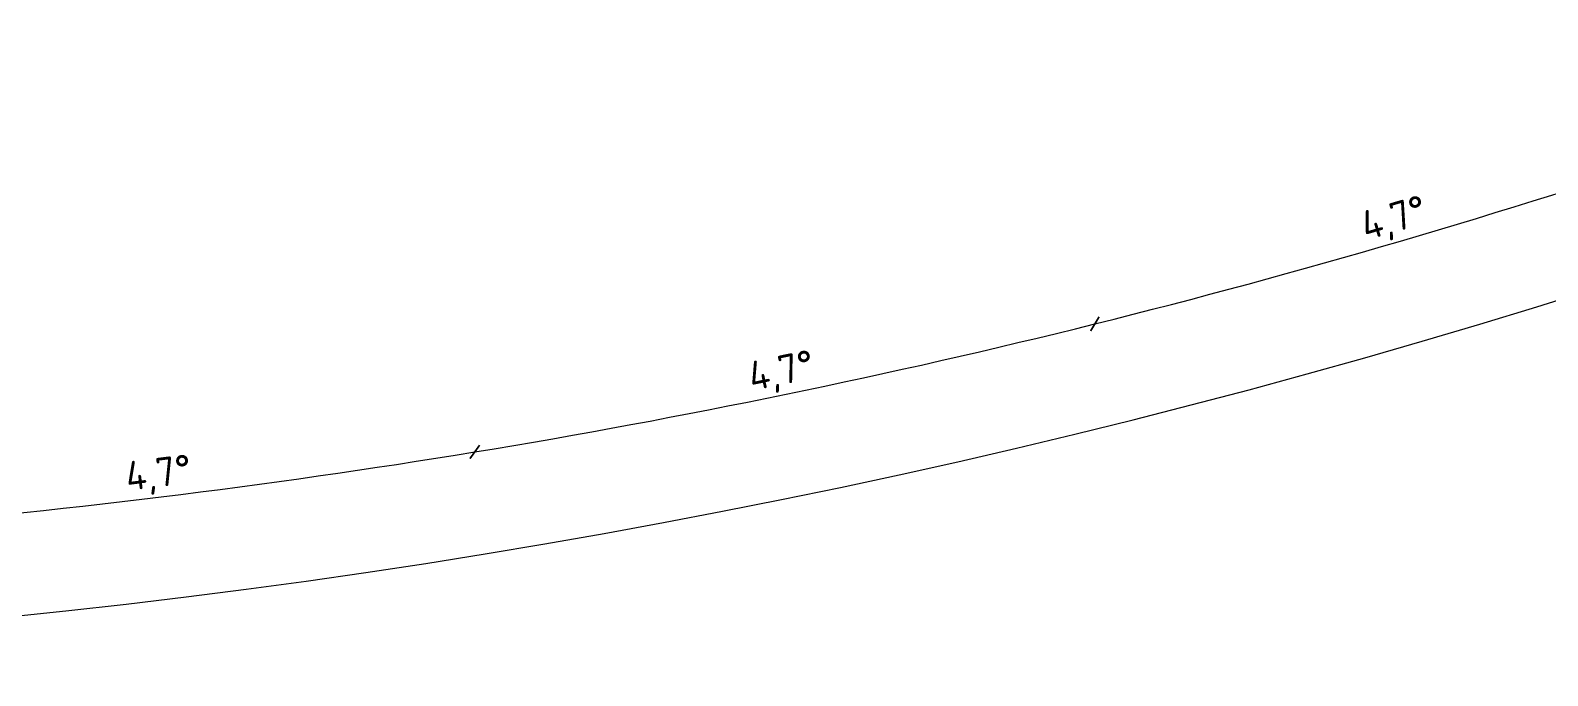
# Model space of a CAD drawing. Header units: millimetres. Extents: x -500444 to 437433, y -1435259 to 1593622.
# Drawn here: x -68081 to -47301, y -1394009 to -1385168 of the extents above; entities that cross this region are included whole.
import ezdxf

# ---------------------------------------------------------------- set-up
doc = ezdxf.new("R2010")
doc.units = ezdxf.units.MM
doc.layers.add('A-ANNO-DIMS', color=7, linetype='Continuous', lineweight=9)
doc.layers.add('Вставка', color=252, linetype='Continuous')
doc.styles.add('GOST 2.304', font='')
doc.styles.get('GOST 2.304').set_extended_font_data('GOST Common')
doc.linetypes.add('Truba', pattern='A,3e-05,[4,MSH_7,S=1,R=0,X=0,Y=0],-3.022072', length=3.022102)
doc.dimstyles.new('М-200', dxfattribs={"dimtxt": 400, "dimasz": 160, "dimexe": 200, "dimexo": 400, "dimgap": 50, "dimtad": 1, "dimdec": 0, "dimzin": 0, "dimdsep": 46, "dimtxsty": 'GOST 2.304', "dimblk": 'ARCHTICK', "dimcen": 180, "dimdle": 200, "dimadec": 0, "dimazin": 0, "dimtfac": 1, "dimtdec": 0, "dimtmove": 1, "dimatfit": 0, "dimfxl": 1, "dimtolj": 1, "dimtzin": 0, "dimarcsym": 0})

# ---------------------------------------------------------------- blocks, each defined once
blk = doc.blocks.new('_ArchTick')
at = {"color": 0, "linetype": 'ByBlock', "const_width": 0.15}
blk.add_lwpolyline([(-0.5, -0.5), (0.5, 0.5)], dxfattribs=at)
blk = doc.blocks.new('*D41')
at = {"layer": 'A-ANNO-DIMS', "color": 0, "lineweight": -2, "transparency": 16777216}
blk.add_arc((-165703.7676731799, -113309.3101140604), 107894.1889250758, 269.9999981265246, 325.9999989582677, dxfattribs=at)
at = {"layer": 'Defpoints', "color": 0, "lineweight": 30, "transparency": 16777216}
for p in [(-165703.7676731799, -113309.3091635258), (-165703.7668851693, -113309.3106455803), (-75741.26265267245, -173989.7883267059), (-131170.9544618714, -215527.9034105485), (-165703.7712240207, -221903.312837654)]:
    blk.add_point(p, dxfattribs=at)
at = {"layer": 'A-ANNO-DIMS', "color": 0, "lineweight": -2, "transparency": 16777216, "xscale": 160, "yscale": 160, "zscale": 160}
for p, rotation in [((-76255.43229090606, -173642.9765130139), 55.99999895826774), ((-165703.771201138, -221203.4990391362), 179.9999981265246)]:
    blk.add_blockref('_ArchTick', p, dxfattribs=dict(at, rotation=rotation))
at = {"layer": 'A-ANNO-DIMS', "color": 0, "transparency": 16777216, "insert": (-114299.5111252726, -207821.9792714138), "char_height": 400, "attachment_point": 5, "rotation": 28.54121534937681, "style": 'GOST 2.304'}
blk.add_mtext('\\A1;56,0%%D', dxfattribs=at)
blk = doc.blocks.new('*D42')
at = {"layer": 'A-ANNO-DIMS', "color": 0, "lineweight": -2, "transparency": 16777216}
blk.add_arc((-165703.7676673827, -113309.309234551), 106494.1675468367, 274.6664974859518, 279.3333315322774, dxfattribs=at)
at = {"layer": 'Defpoints', "color": 0, "lineweight": 30, "transparency": 16777216}
for p in [(-165703.7676731802, -113309.3091635258), (-165703.7676673823, -113309.3092345536), (-154161.6142851087, -219176.1426470688), (-148205.7155505577, -219775.1448842584), (-156925.9569874633, -220845.8426922096)]:
    blk.add_point(p, dxfattribs=at)
at = {"layer": 'A-ANNO-DIMS', "color": 0, "lineweight": -2, "transparency": 16777216, "xscale": 160, "yscale": 160, "zscale": 160}
for p, rotation in [((-148432.7680550391, -218393.6577070241), 9.333331532277462), ((-157039.8567452821, -219450.4622762795), 184.6664974859518)]:
    blk.add_blockref('_ArchTick', p, dxfattribs=dict(at, rotation=rotation))
at = {"layer": 'A-ANNO-DIMS', "color": 0, "transparency": 16777216, "insert": (-152760.8927873505, -218721.8663335816), "char_height": 400, "attachment_point": 5, "rotation": 6.999914509114581, "style": 'GOST 2.304'}
blk.add_mtext('\\A1;4,7%%D', dxfattribs=at)
blk = doc.blocks.new('*D43')
at = {"layer": 'A-ANNO-DIMS', "color": 0, "lineweight": -2, "transparency": 16777216}
blk.add_arc((-165703.7676673823, -113309.3092345535), 106494.165921357, 279.3333315322774, 283.9999872122168, dxfattribs=at)
at = {"layer": 'Defpoints', "color": 0, "lineweight": 30, "transparency": 16777216}
for p in [(-165703.7676673823, -113309.3092345535), (-165703.7676673823, -113309.3092345535), (-145586.4958808469, -217886.0884503631), (-139432.523621024, -218677.614141094), (-148205.7155505578, -219775.1448842584)]:
    blk.add_point(p, dxfattribs=at)
at = {"layer": 'A-ANNO-DIMS', "color": 0, "lineweight": -2, "transparency": 16777216, "xscale": 160, "yscale": 160, "zscale": 160}
for p, rotation in [((-139940.5202396801, -216640.1490514471), 13.99998721221672), ((-148432.7683186556, -218393.6561030657), 189.3333315322774)]:
    blk.add_blockref('_ArchTick', p, dxfattribs=dict(at, rotation=rotation))
at = {"layer": 'A-ANNO-DIMS', "color": 0, "transparency": 16777216, "insert": (-144227.432304907, -217319.3658562553), "char_height": 400, "attachment_point": 5, "rotation": 11.666659372247116, "style": 'GOST 2.304'}
blk.add_mtext('\\A1;4,7%%D', dxfattribs=at)
blk = doc.blocks.new('*D44')
at = {"layer": 'A-ANNO-DIMS', "color": 0, "lineweight": -2, "transparency": 16777216}
blk.add_arc((-165703.767650141, -113309.3093037047), 106494.1439250845, 283.9999872122168, 288.6666649435874, dxfattribs=at)
at = {"layer": 'Defpoints', "color": 0, "lineweight": 30, "transparency": 16777216}
for p in [(-165703.7676673823, -113309.3092345535), (-165703.767650141, -113309.3093037045), (-131170.954710008, -215527.9025438429), (-137144.9711236218, -215902.6708398855), (-139432.523621024, -218677.614141094)]:
    blk.add_point(p, dxfattribs=at)
at = {"layer": 'A-ANNO-DIMS', "color": 0, "lineweight": -2, "transparency": 16777216, "xscale": 160, "yscale": 160, "zscale": 160}
for p, rotation in [((-131619.055648494, -214201.504730811), 18.66666494358746), ((-139940.525543814, -216640.1277777079), 193.9999872122168)]:
    blk.add_blockref('_ArchTick', p, dxfattribs=dict(at, rotation=rotation))
at = {"layer": 'A-ANNO-DIMS', "color": 0, "transparency": 16777216, "insert": (-135836.5145014632, -215227.2536325267), "char_height": 400, "attachment_point": 5, "rotation": 16.333326077902083, "style": 'GOST 2.304'}
blk.add_mtext('\\A1;4,7%%D', dxfattribs=at)
blk = doc.blocks.new('Оси200')
at = {"layer": 'A-ANNO-DIMS', "color": 253}
dim = blk.add_angular_dim_2l(base=(-131170.9544618714, -215527.9034105485), line1=((-165703.7668851693, -113309.3106455803), (-75741.26265267248, -173989.7883267059)), line2=((-165703.7676731799, -113309.3091635258), (-165703.7712240207, -221903.312837654)), text='56,0%%D', dimstyle='М-200', override={"dimadec": 2, "dimtmove": 2}, dxfattribs=at)
dim.commit()
dim.dimension.update_dxf_attribs({"geometry": '*D41', "text_midpoint": (-114299.5111252726, -207821.9792714138), "dimtype": 130})
for base, line1, line2, picture, middle in [((-154161.6142851087, -219176.1426470688), ((-165703.7676673823, -113309.3092345535), (-148205.7155505577, -219775.1448842584)), ((-165703.7676731802, -113309.3091635258), (-156925.9569874633, -220845.8426922096)), '*D42', (-152760.8927873505, -218721.8663335817)), ((-145586.4958808469, -217886.0884503631), ((-165703.7676673823, -113309.3092345535), (-139432.523621024, -218677.614141094)), ((-165703.7676673823, -113309.3092345535), (-148205.7155505577, -219775.1448842584)), '*D43', (-144227.432304907, -217319.3658562553)), ((-137144.9711236218, -215902.6708398855), ((-165703.767650141, -113309.3093037045), (-131170.954710008, -215527.9025438429)), ((-165703.7676673823, -113309.3092345535), (-139432.523621024, -218677.614141094)), '*D44', (-135836.5145014632, -215227.2536325267))]:
    dim = blk.add_angular_dim_2l(base=base, line1=line1, line2=line2, text='4,7%%D', dimstyle='М-200', dxfattribs=at)
    dim.commit()
    dim.dimension.update_dxf_attribs({"geometry": picture, "text_midpoint": middle})
blk = doc.blocks.new('A$C20f07326')
at = {"layer": 'A-ANNO-DIMS', "color": 253}
blk.add_blockref('Оси200', (404603.7451010537, 213803.6186243605), dxfattribs=at)

msp = doc.modelspace()

# ---------------------------------------------------------------- block references
at = {"layer": 'Вставка', "linetype": 'Truba', "lineweight": 30, "ltscale": 100}
msp.add_blockref('A$C20f07326', (-318165.7160383407, -1386353.613174126), dxfattribs=at)

doc.saveas('drawing.dxf')
